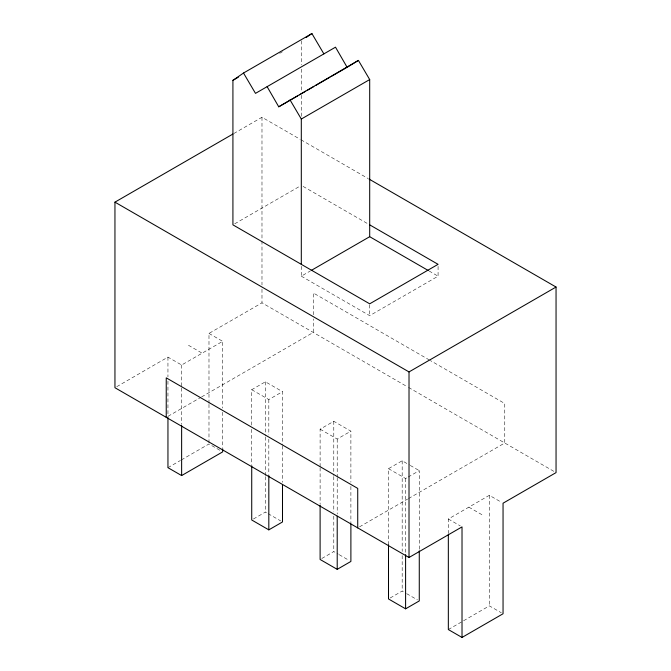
<?xml version="1.0" encoding="UTF-8"?>
<svg xmlns="http://www.w3.org/2000/svg" width="671" height="671" viewBox="0 0 671 671"><rect width="100%" height="100%" fill="white"/><g stroke="black" fill="none" stroke-linecap="round" stroke-linejoin="round"><path stroke-width="0.5" stroke-dasharray="3.35 2.52" d="M279.715 53.328L282.407 51.768M233.852 133.504L261.984 117.266L300.105 139.266M234.716 223.812L300.407 185.892M301.304 266.312L301.304 276.184L310.304 270.983M116.746 386.681L167.951 357.123L181.631 365.016L222.663 341.329L222.663 408.077M208.983 403.313L208.983 333.428L261.984 302.831L407.658 386.932M168.06 416.288L200.73 397.417M201.636 396.897L313.273 332.447L313.273 318.935M301.304 276.184L369.696 315.664L438.079 276.184L438.079 266.312M251.726 425.137L251.726 389.692L265.406 381.799L282.499 391.671L282.499 444.831M251.726 389.692L268.819 399.564L282.499 391.671M167.951 467.679L180.44 460.465M181.329 459.954L208.983 443.984L221.807 451.39M320.109 466.706L320.109 429.18L333.789 421.279L350.891 431.151L350.891 482.231M320.109 429.18L337.211 439.052L350.891 431.151M253.437 519.002L265.406 512.09L267.201 513.13M388.501 544.751L388.501 468.66L402.181 460.767L409.377 464.919M388.501 468.66L405.594 478.532L407.305 477.542M408.161 477.047L419.274 470.631L419.274 549.851M359.539 526.836L407.641 499.065M408.555 498.536L504.76 442.994L504.76 403.514L430.346 360.553M321.82 558.482L333.789 551.579L338.293 554.171M448.337 533.604L448.337 519.002L489.369 495.307L501.338 502.218M390.212 597.97L402.181 591.059L405.779 593.139M448.337 629.557L489.369 605.863L501.338 612.774M301.011 139.794L368.178 178.57M303.107 186.412L367.893 223.812M429.079 270.983L438.079 276.184M429.432 360.025L313.273 292.959L313.273 314.783M408.564 387.461L554.246 471.57M208.983 333.428L222.663 341.329M410.275 465.439L419.274 470.631M188.467 345.28L202.147 353.172M468.853 507.159L482.533 515.051M448.337 519.002L460.306 525.913M268.106 513.65L280.704 520.922M339.19 554.691L349.088 560.411M406.676 593.659L417.471 599.891M489.369 495.307L489.369 605.863M405.594 478.532L405.594 553.583M402.181 460.767L402.181 551.445M402.181 555.622L402.181 591.059M369.696 304.802L369.696 315.664M350.891 486.4L350.891 522.877M337.211 439.052L337.211 476.569M337.211 477.618L337.211 514.095M333.789 421.279L333.789 475.487M333.789 476.527L333.789 511.965M333.789 516.133L333.789 551.579M320.109 467.746L320.109 504.223M301.304 40.864L301.304 64.944M301.304 69.13L301.304 91.122M301.304 95.316L301.304 116.259M282.499 445.871L282.499 482.357M268.819 399.564L268.819 435.009M268.819 439.178L268.819 474.615M265.406 381.799L265.406 435.999M265.406 437.039L265.406 475.613M265.406 476.653L265.406 512.09M261.984 117.266L261.984 239.924M261.984 240.973L261.984 285.007M261.984 289.201L261.984 302.831M251.726 429.306L251.726 464.743M222.663 412.246L222.663 447.708M208.983 404.353L208.983 442.944M181.631 365.016L181.631 386.924M181.631 387.964L181.631 424.466M167.951 357.123L167.951 376.934M167.951 381.111L167.951 416.574"/><path stroke-width="1.01" d="M369.696 224.852L438.079 264.332L369.696 303.82L232.921 224.852L232.921 80.344L243.506 73.03L311.898 33.55L323.875 53.89M306.194 37.484L311.898 33.55M267.117 86.66L278.742 106.798L358.406 60.407L369.696 79.564L369.696 236.695L428.182 270.463M358.406 60.407L347.125 67.31L335.5 47.18L255.492 93.37L243.506 73.03M232.921 80.344L238.322 77.224M278.742 106.798L297.639 95.886M299.434 94.846L305.733 91.214M307.536 90.174L313.835 86.534M315.63 85.494L330.031 77.182M331.826 76.142L346.228 67.83M448.337 534.644L448.337 629.557L462.017 637.45L462.017 526.894L409.016 557.492L114.951 387.721L114.951 202.147L232.938 134.032M301.304 264.332L301.304 119.044L369.696 79.564M311.201 270.463L369.696 236.695M167.951 417.614L167.951 467.679L181.631 475.571L222.663 451.885L222.663 448.756M114.951 202.147L409.016 371.927L556.049 287.037L556.049 472.61L503.049 503.208L503.049 613.764L462.017 637.45M251.726 465.783L251.726 519.991L268.819 529.864L282.499 521.963L282.499 484.437M320.109 505.271L320.109 559.471L337.211 569.343L350.891 561.442L350.891 523.925M388.501 544.751L388.501 598.951L405.594 608.823L419.274 600.931L419.274 550.899M369.084 179.09L556.049 287.037M290.023 99.887L301.304 119.044M409.016 371.927L409.016 557.492M405.594 554.623L405.594 608.823M357.727 527.884L357.727 488.404L166.24 377.848L166.24 417.328M337.211 516.184L337.211 569.343M268.819 475.655L268.819 529.864M181.631 425.506L181.631 475.571"/></g></svg>
